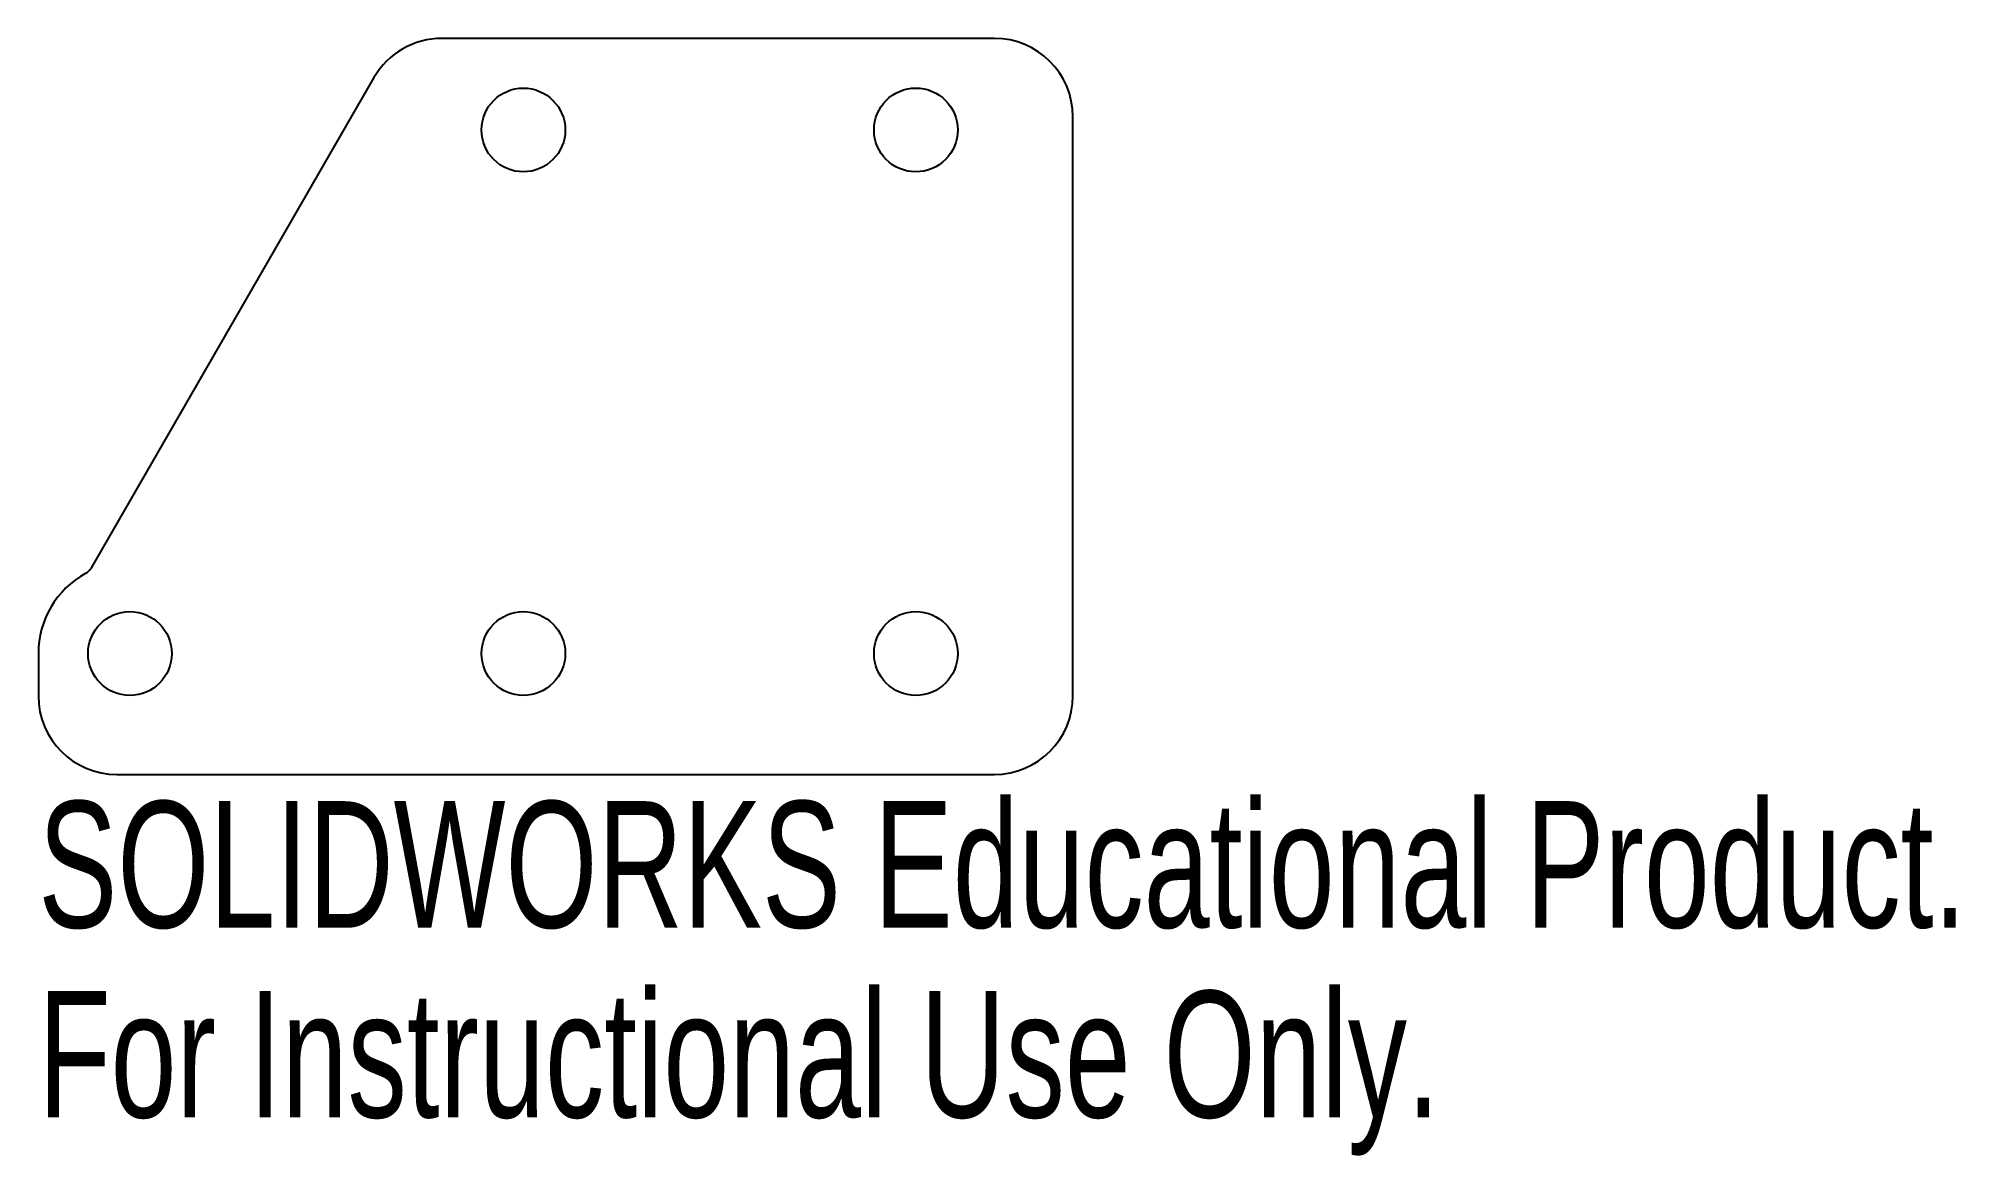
# Model space of a CAD drawing. Header units: millimetres. Extents: x -26 to 47.2, y -29.2 to 13.5.
import ezdxf

# ---------------------------------------------------------------- set-up
doc = ezdxf.new("R2010")
doc.units = ezdxf.units.MM
doc.styles.add('SLDTEXTSTYLE0', font='TXT', dxfattribs={"width": 0.7})

msp = doc.modelspace()

# ---------------------------------------------------------------- linework, layer by layer
at = {"color": 7, "linetype": 'Continuous', "lineweight": 25}
for p, q in [((10.5, 13.5), (-10.612, 13.5)), ((-13.21, 12), (-24.034, -6.748)), ((13.5, -11.619), (13.5, 10.5)), ((-26.034, -10), (-26.034, -11.619)), ((-23.034, -14.619), (10.5, -14.619))]:
    msp.add_line(p, q, dxfattribs=at)
for centre in [(-7.5, 10), (7.5, 10), (-22.534, -10), (-7.5, -10), (7.5, -10)]:
    msp.add_circle(centre, 1.6, dxfattribs=at)
for centre, radius, start, end in [((-10.612, 10.5), 3, 90, 150), ((10.5, 10.5), 3, 0, 90), ((-22.534, -10), 3.5, 118.8981, 180), ((-24.467, -6.498), 0.5, 298.8981, 330), ((-23.034, -11.619), 3, 180, 270), ((10.5, -11.619), 3, 270, 0)]:
    msp.add_arc(centre, radius, start, end, dxfattribs=at)

# ---------------------------------------------------------------- texts
at = {"color": 7, "linetype": 'Continuous', "char_height": 4.83362, "attachment_point": 1, "style": 'SLDTEXTSTYLE0'}
for s, insert in [('SOLIDWORKS Educational Product.', (-26.034, -15.639)), ('For Instructional Use Only.', (-26.034, -22.889))]:
    msp.add_mtext(s, dxfattribs=dict(at, insert=insert))

doc.saveas('drawing.dxf')
